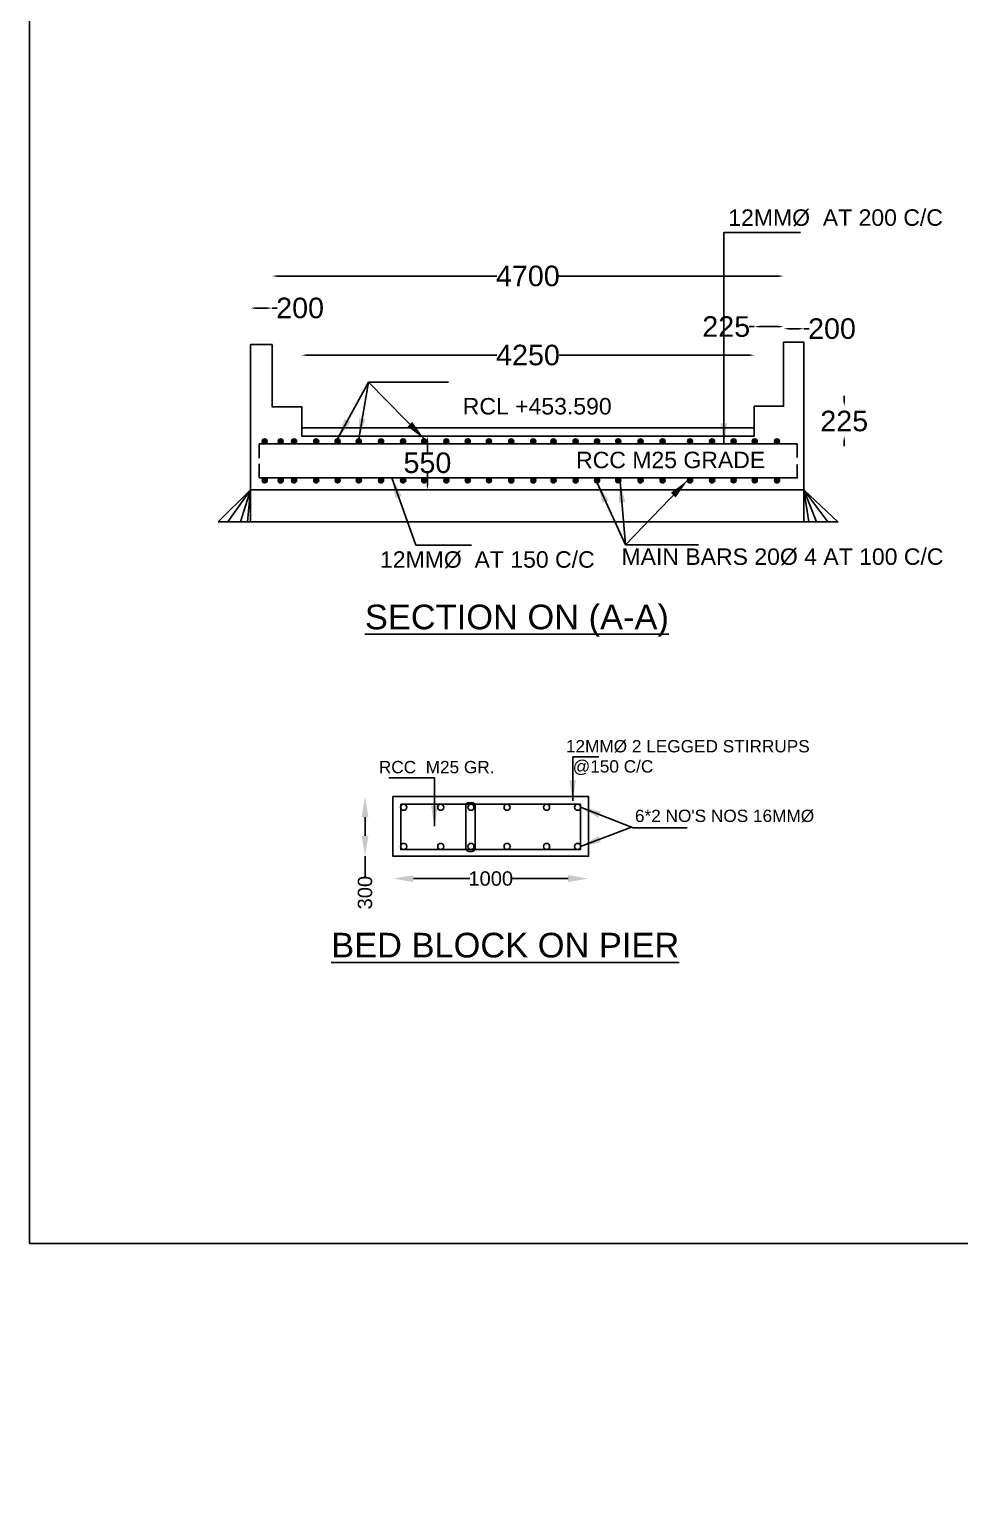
# Model space of a CAD drawing. Header units: millimetres. Extents: x 50754 to 63872, y -166310 to 12701.
# Drawn here: x 50754 to 55283, y 1513 to 8719 of the extents above; entities that cross this region are included whole.
import ezdxf

# ---------------------------------------------------------------- set-up
doc = ezdxf.new("R2010")
doc.units = ezdxf.units.MM
doc.header["$MEASUREMENT"] = 0
for name, color, linetype in [('DIMENSION', 7, 'Continuous'), ('DRAWING', 7, 'Continuous'), ('TEXT', 7, 'Continuous')]:
    doc.layers.add(name, color=color, linetype=linetype)
doc.styles.get("Standard").update_dxf_attribs({"font": 'arial.ttf'})
doc.dimstyles.new('ST100', dxfattribs={"dimtxt": 100, "dimasz": 25, "dimexe": 0, "dimexo": 300, "dimgap": 0.09, "dimtad": 0, "dimtih": 1, "dimtoh": 1, "dimdec": 0, "dimzin": 0, "dimdsep": 46, "dimtxsty": 'Standard', "dimcen": 0, "dimse1": 1, "dimse2": 1, "dimadec": 0, "dimazin": 0, "dimtfac": 1, "dimtdec": 0, "dimtofl": 0, "dimtmove": 0, "dimatfit": 3, "dimfxl": 2000, "dimtolj": 1, "dimtzin": 0, "dimarcsym": 0})
doc.dimstyles.get("Standard").update_dxf_attribs({"dimtxt": 70, "dimasz": 100, "dimexe": 0.18, "dimexo": 0.0625, "dimgap": 0.09, "dimtad": 0, "dimdec": 0, "dimzin": 0, "dimdsep": 46, "dimtxsty": 'Standard', "dimcen": 0.09, "dimse1": 1, "dimse2": 1, "dimadec": 0, "dimazin": 0, "dimtfac": 1, "dimtdec": 0, "dimtofl": 0, "dimtmove": 0, "dimatfit": 3, "dimfxl": 1, "dimtolj": 1, "dimtzin": 0, "dimarcsym": 0})

# ---------------------------------------------------------------- blocks, each defined once
blk = doc.blocks.new('*D3')
at = {"layer": 'Defpoints', "color": 0, "ltscale": 0.4, "transparency": 16777216}
for p in [(51935.1, 7363.2), (51829.8, 7185.4), (51935.1, 7185.4)]:
    blk.add_point(p, dxfattribs=at)
at = {"layer": 'DIMENSION', "color": 0, "lineweight": -2, "ltscale": 0.4, "transparency": 16777216}
for p, q in [((51854.8, 7363.2), (51910.1, 7363.2)), ((51935.1, 7363.2), (51960.1, 7363.2))]:
    blk.add_line(p, q, dxfattribs=at)
at = {"layer": 'DIMENSION', "color": 0, "ltscale": 0.4, "transparency": 16777216}
for points in [[(51854.8, 7367.3), (51854.8, 7359), (51829.8, 7363.2)], [(51910.1, 7367.3), (51910.1, 7359), (51935.1, 7363.2)]]:
    blk.add_solid(points, dxfattribs=at)
at = {"layer": 'DIMENSION', "color": 0, "ltscale": 0.4, "transparency": 16777216, "insert": (52071.3, 7363.2), "char_height": 100, "attachment_point": 5}
blk.add_mtext('\\A1;200', dxfattribs=at)
blk = doc.blocks.new('*D4')
at = {"layer": 'Defpoints', "color": 0, "ltscale": 0.4, "transparency": 16777216}
for p in [(54283.6, 7133.9), (52079.1, 6882.7), (54283.6, 6885.1)]:
    blk.add_point(p, dxfattribs=at)
at = {"layer": 'DIMENSION', "color": 0, "lineweight": -2, "ltscale": 0.4, "transparency": 16777216}
for p, q in [((52104.1, 7133.9), (53030.1, 7133.9)), ((54258.6, 7133.9), (53332.6, 7133.9))]:
    blk.add_line(p, q, dxfattribs=at)
at = {"layer": 'DIMENSION', "color": 0, "ltscale": 0.4, "transparency": 16777216}
for points in [[(52104.1, 7138.1), (52104.1, 7129.7), (52079.1, 7133.9)], [(54258.6, 7138.1), (54258.6, 7129.7), (54283.6, 7133.9)]]:
    blk.add_solid(points, dxfattribs=at)
at = {"layer": 'DIMENSION', "color": 0, "ltscale": 0.4, "transparency": 16777216, "insert": (53181.3, 7133.9), "char_height": 100, "attachment_point": 5}
blk.add_mtext('\\A1;4250', dxfattribs=at)
blk = doc.blocks.new('*D5')
at = {"layer": 'Defpoints', "color": 0, "ltscale": 0.4, "transparency": 16777216}
for p in [(54426, 7519.1), (51935.1, 7185.4), (54426, -166309.7)]:
    blk.add_point(p, dxfattribs=at)
at = {"layer": 'DIMENSION', "color": 0, "lineweight": -2, "ltscale": 0.4, "transparency": 16777216}
for p, q in [((51960.1, 7519.1), (53029.3, 7519.1)), ((54401, 7519.1), (53331.8, 7519.1))]:
    blk.add_line(p, q, dxfattribs=at)
at = {"layer": 'DIMENSION', "color": 0, "ltscale": 0.4, "transparency": 16777216}
for points in [[(51960.1, 7523.3), (51960.1, 7514.9), (51935.1, 7519.1)], [(54401, 7523.3), (54401, 7514.9), (54426, 7519.1)]]:
    blk.add_solid(points, dxfattribs=at)
at = {"layer": 'DIMENSION', "color": 0, "ltscale": 0.4, "transparency": 16777216, "insert": (53180.5, 7519.1), "char_height": 100, "attachment_point": 5}
blk.add_mtext('\\A1;4700', dxfattribs=at)
blk = doc.blocks.new('*D6')
at = {"layer": 'Defpoints', "color": 0, "ltscale": 0.4, "transparency": 16777216}
for p in [(54283.6, 7272.6), (54426, 7141.1), (54283.6, 7133.9)]:
    blk.add_point(p, dxfattribs=at)
at = {"layer": 'DIMENSION', "color": 0, "lineweight": -2, "ltscale": 0.4, "transparency": 16777216}
for p, q in [((54283.6, 7272.6), (54258.6, 7272.6)), ((54401, 7272.6), (54308.6, 7272.6))]:
    blk.add_line(p, q, dxfattribs=at)
at = {"layer": 'DIMENSION', "color": 0, "ltscale": 0.4, "transparency": 16777216}
for points in [[(54308.6, 7276.8), (54308.6, 7268.4), (54283.6, 7272.6)], [(54401, 7276.8), (54401, 7268.4), (54426, 7272.6)]]:
    blk.add_solid(points, dxfattribs=at)
at = {"layer": 'DIMENSION', "color": 0, "ltscale": 0.4, "transparency": 16777216, "insert": (54146.8, 7272.6), "char_height": 100, "attachment_point": 5}
blk.add_mtext('\\A1;225', dxfattribs=at)
blk = doc.blocks.new('*D7')
at = {"layer": 'Defpoints', "color": 0, "ltscale": 0.4, "transparency": 16777216}
for p in [(54525.6, 7262.6), (54426, 7196.9), (54525.6, 7196.9)]:
    blk.add_point(p, dxfattribs=at)
at = {"layer": 'DIMENSION', "color": 0, "lineweight": -2, "ltscale": 0.4, "transparency": 16777216}
for p, q in [((54451, 7262.6), (54500.6, 7262.6)), ((54525.6, 7262.6), (54550.6, 7262.6))]:
    blk.add_line(p, q, dxfattribs=at)
at = {"layer": 'DIMENSION', "color": 0, "ltscale": 0.4, "transparency": 16777216}
for points in [[(54451, 7266.7), (54451, 7258.4), (54426, 7262.6)], [(54500.6, 7266.7), (54500.6, 7258.4), (54525.6, 7262.6)]]:
    blk.add_solid(points, dxfattribs=at)
at = {"layer": 'DIMENSION', "color": 0, "ltscale": 0.4, "transparency": 16777216, "insert": (54661.9, 7262.6), "char_height": 100, "attachment_point": 5}
blk.add_mtext('\\A1;200', dxfattribs=at)
blk = doc.blocks.new('*D2')
at = {"layer": 'Defpoints', "color": 0, "ltscale": 0.4, "transparency": 16777216}
for p in [(54283.6, 6885.1), (54283.6, 6740.1), (54721.6, 6740.1)]:
    blk.add_point(p, dxfattribs=at)
at = {"layer": 'DIMENSION', "color": 0, "lineweight": -2, "ltscale": 0.4, "transparency": 16777216}
for p, q in [((54721.6, 6910.1), (54721.6, 6935.1)), ((54721.6, 6715.1), (54721.6, 6690.1))]:
    blk.add_line(p, q, dxfattribs=at)
at = {"layer": 'DIMENSION', "color": 0, "ltscale": 0.4, "transparency": 16777216}
for points in [[(54717.4, 6910.1), (54725.7, 6910.1), (54721.6, 6885.1)], [(54717.4, 6715.1), (54725.7, 6715.1), (54721.6, 6740.1)]]:
    blk.add_solid(points, dxfattribs=at)
at = {"layer": 'DIMENSION', "color": 0, "ltscale": 0.4, "transparency": 16777216, "insert": (54721.6, 6812.6), "char_height": 100, "attachment_point": 5}
blk.add_mtext('\\A1;225', dxfattribs=at)
blk = doc.blocks.new('*D8')
at = {"layer": 'Defpoints', "color": 0, "ltscale": 0.4, "transparency": 16777216}
for p in [(52691.4, 6740.1), (52691.4, 6478.3), (52691.4, 6478.3)]:
    blk.add_point(p, dxfattribs=at)
at = {"layer": 'DIMENSION', "color": 0, "lineweight": -2, "ltscale": 0.4, "transparency": 16777216}
for p, q in [((52691.4, 6715.1), (52691.4, 6660.4)), ((52691.4, 6503.3), (52691.4, 6558.1))]:
    blk.add_line(p, q, dxfattribs=at)
at = {"layer": 'DIMENSION', "color": 0, "ltscale": 0.4, "transparency": 16777216}
for points in [[(52687.3, 6715.1), (52695.6, 6715.1), (52691.4, 6740.1)], [(52687.3, 6503.3), (52695.6, 6503.3), (52691.4, 6478.3)]]:
    blk.add_solid(points, dxfattribs=at)
at = {"layer": 'DIMENSION', "color": 0, "ltscale": 0.4, "transparency": 16777216, "insert": (52691.4, 6609.2), "char_height": 100, "attachment_point": 5}
blk.add_mtext('\\A1;550', dxfattribs=at)
blk = doc.blocks.new('*D21')
at = {"layer": 'Defpoints', "color": 0, "transparency": 16777216}
for p in [(52523.1, 4983.9), (52387.7, 4693.6), (52523.1, 4693.6)]:
    blk.add_point(p, dxfattribs=at)
at = {"layer": 'TEXT', "color": 0, "lineweight": -2, "transparency": 16777216}
for p, q in [((52387.7, 4883.9), (52387.7, 4793.6)), ((52387.7, 4693.6), (52387.7, 4593.6))]:
    blk.add_line(p, q, dxfattribs=at)
at = {"layer": 'TEXT', "color": 0, "transparency": 16777216}
for points in [[(52371, 4883.9), (52404.3, 4883.9), (52387.7, 4983.9)], [(52371, 4793.6), (52404.3, 4793.6), (52387.7, 4693.6)]]:
    blk.add_solid(points, dxfattribs=at)
at = {"layer": 'TEXT', "color": 0, "transparency": 16777216, "insert": (52387.7, 4516.3), "char_height": 70, "attachment_point": 5, "rotation": 90}
blk.add_mtext('\\A1;300', dxfattribs=at)
blk = doc.blocks.new('*D22')
at = {"layer": 'Defpoints', "color": 0, "transparency": 16777216}
for p in [(52523.1, 4693.6), (53476.7, 4693.6), (53476.7, 4584.7)]:
    blk.add_point(p, dxfattribs=at)
at = {"layer": 'TEXT', "color": 0, "lineweight": -2, "transparency": 16777216}
for p, q in [((52623.1, 4584.7), (52898.7, 4584.7)), ((53376.7, 4584.7), (53101.1, 4584.7))]:
    blk.add_line(p, q, dxfattribs=at)
at = {"layer": 'TEXT', "color": 0, "transparency": 16777216}
for points in [[(52623.1, 4601.4), (52623.1, 4568.1), (52523.1, 4584.7)], [(53376.7, 4601.4), (53376.7, 4568.1), (53476.7, 4584.7)]]:
    blk.add_solid(points, dxfattribs=at)
at = {"layer": 'TEXT', "color": 0, "transparency": 16777216, "insert": (52999.9, 4584.7), "char_height": 70, "attachment_point": 5}
blk.add_mtext('\\A1;1000', dxfattribs=at)

msp = doc.modelspace()

# ---------------------------------------------------------------- hatches: boundary and pattern name
at = {"layer": 'DRAWING'}
h = msp.add_hatch(dxfattribs=at)
h.set_pattern_fill('ANSI31', color=256, style=0)
h.paths.add_polyline_path([(51911, 6713.8, 1), (51886.6, 6713.8, 0.385798), (51897.6, 6701.6), (51900, 6701.6, 0.385798)])
h = msp.add_hatch(dxfattribs=at)
h.set_pattern_fill('ANSI31', color=256, style=0)
h.set_pattern_definition([(45, (77.87034, 0.05861), (-0.08838834765, 0.08838834765), [])])
h.paths.add_polyline_path([(51988.9, 6713.8, 1), (51964.5, 6713.8, 0.385798), (51975.5, 6701.7), (51977.9, 6701.7, 0.385798)])
h = msp.add_hatch(dxfattribs=at)
h.set_pattern_fill('ANSI31', color=256, style=0)
h.set_pattern_definition([(45, (142.96564, 0.05861), (-0.08838834765, 0.08838834765), [])])
h.paths.add_polyline_path([(52054, 6713.8, 1), (52029.6, 6713.8, 0.385798), (52040.6, 6701.7), (52043, 6701.7, 0.385798)])
h = msp.add_hatch(dxfattribs=at)
h.set_pattern_fill('ANSI31', color=256, style=0)
h.set_pattern_definition([(45, (250.77077, 0.05861), (-0.08838834765, 0.08838834765), [])])
h.paths.add_polyline_path([(52161.8, 6713.8, 1), (52137.4, 6713.8, 0.385798), (52148.4, 6701.7), (52150.8, 6701.7, 0.385798)])
h = msp.add_hatch(dxfattribs=at)
h.set_pattern_fill('ANSI31', color=256, style=0)
h.set_pattern_definition([(45, (355.22127, 0), (-0.08838834765, 0.08838834765), [])])
h.paths.add_polyline_path([(52266.3, 6713.8, 1), (52241.8, 6713.8, 0.385798), (52252.8, 6701.6), (52255.2, 6701.6, 0.385798)])
h = msp.add_hatch(dxfattribs=at)
h.set_pattern_fill('ANSI31', color=256, style=0)
h.set_pattern_definition([(45, (458.43134, 0), (-0.08838834765, 0.08838834765), [])])
h.paths.add_polyline_path([(52369.5, 6713.8, 1), (52345, 6713.8, 0.385798), (52356.1, 6701.6), (52358.4, 6701.6, 0.385798)])
h = msp.add_hatch(dxfattribs=at)
h.set_pattern_fill('ANSI31', color=256, style=0)
h.set_pattern_definition([(45, (566.8255, 0.05861), (-0.08838834765, 0.08838834765), [])])
h.paths.add_polyline_path([(52477.9, 6713.8, 1), (52453.4, 6713.8, 0.385798), (52464.4, 6701.7), (52466.8, 6701.7, 0.385798)])
h = msp.add_hatch(dxfattribs=at)
h.set_pattern_fill('ANSI31', color=256, style=0)
h.set_pattern_definition([(45, (674.30076, 0.05861), (-0.08838834765, 0.08838834765), [])])
h.paths.add_polyline_path([(52585.3, 6713.8, 1), (52560.9, 6713.8, 0.385798), (52571.9, 6701.7), (52574.3, 6701.7, 0.385798)])
h = msp.add_hatch(dxfattribs=at)
h.set_pattern_fill('ANSI31', color=256, style=0)
h.set_pattern_definition([(45, (776.87784, 0.05861), (-0.08838834765, 0.08838834765), [])])
h.paths.add_polyline_path([(52687.9, 6713.8, 1), (52663.5, 6713.8, 0.385798), (52674.5, 6701.7), (52676.9, 6701.7, 0.385798)])
h = msp.add_hatch(dxfattribs=at)
h.set_pattern_fill('ANSI31', color=256, style=0)
h.set_pattern_definition([(45, (884.68296, 0.05861), (-0.08838834765, 0.08838834765), [])])
h.paths.add_polyline_path([(52795.7, 6713.8, 1), (52771.3, 6713.8, 0.385798), (52782.3, 6701.7), (52784.7, 6701.7, 0.385798)])
h = msp.add_hatch(dxfattribs=at)
h.set_pattern_fill('ANSI31', color=256, style=0)
h.set_pattern_definition([(45, (989.13347, 0), (-0.08838834765, 0.08838834765), [])])
h.paths.add_polyline_path([(52900.2, 6713.8, 1), (52875.7, 6713.8, 0.385798), (52886.8, 6701.6), (52889.1, 6701.6, 0.385798)])
h = msp.add_hatch(dxfattribs=at)
h.set_pattern_fill('ANSI31', color=256, style=0)
h.set_pattern_definition([(45, (1092.34354, 0), (-0.08838834765, 0.08838834765), [])])
h.paths.add_polyline_path([(53003.4, 6713.8, 1), (52978.9, 6713.8, 0.385798), (52990, 6701.6), (52992.4, 6701.6, 0.385798)])
h = msp.add_hatch(dxfattribs=at)
h.set_pattern_fill('ANSI31', color=256, style=0)
h.set_pattern_definition([(45, (1200.7377, 0.05861), (-0.08838834765, 0.08838834765), [])])
h.paths.add_polyline_path([(53111.8, 6713.8, 1), (53087.3, 6713.8, 0.385798), (53098.4, 6701.7), (53100.7, 6701.7, 0.385798)])
h = msp.add_hatch(dxfattribs=at)
h.set_pattern_fill('ANSI31', color=256, style=0)
h.set_pattern_definition([(45, (1308.21296, 0.05861), (-0.08838834765, 0.08838834765), [])])
h.paths.add_polyline_path([(53219.2, 6713.8, 1), (53194.8, 6713.8, 0.385798), (53205.8, 6701.7), (53208.2, 6701.7, 0.385798)])
h = msp.add_hatch(dxfattribs=at)
h.set_pattern_fill('ANSI31', color=256, style=0)
h.set_pattern_definition([(45, (1406.63718, 0.05861), (-0.08838834765, 0.08838834765), [])])
h.paths.add_polyline_path([(53317.7, 6713.8, 1), (53293.2, 6713.8, 0.385798), (53304.3, 6701.7), (53306.6, 6701.7, 0.385798)])
h = msp.add_hatch(dxfattribs=at)
h.set_pattern_fill('ANSI31', color=256, style=0)
h.set_pattern_definition([(45, (1514.44231, 0.05861), (-0.08838834765, 0.08838834765), [])])
h.paths.add_polyline_path([(53425.5, 6713.8, 1), (53401, 6713.8, 0.385798), (53412.1, 6701.7), (53414.5, 6701.7, 0.385798)])
h = msp.add_hatch(dxfattribs=at)
h.set_pattern_fill('ANSI31', color=256, style=0)
h.set_pattern_definition([(45, (1618.89281, 0), (-0.08838834765, 0.08838834765), [])])
h.paths.add_polyline_path([(53529.9, 6713.8, 1), (53505.5, 6713.8, 0.385798), (53516.5, 6701.6), (53518.9, 6701.6, 0.385798)])
h = msp.add_hatch(dxfattribs=at)
h.set_pattern_fill('ANSI31', color=256, style=0)
h.set_pattern_definition([(45, (1722.10288, 0), (-0.08838834765, 0.08838834765), [])])
h.paths.add_polyline_path([(53633.1, 6713.8, 1), (53608.7, 6713.8, 0.385798), (53619.7, 6701.6), (53622.1, 6701.6, 0.385798)])
h = msp.add_hatch(dxfattribs=at)
h.set_pattern_fill('ANSI31', color=256, style=0)
h.set_pattern_definition([(45, (1830.49704, 0.05861), (-0.08838834765, 0.08838834765), [])])
h.paths.add_polyline_path([(53741.5, 6713.8, 1), (53717.1, 6713.8, 0.385798), (53728.1, 6701.7), (53730.5, 6701.7, 0.385798)])
h = msp.add_hatch(dxfattribs=at)
h.set_pattern_fill('ANSI31', color=256, style=0)
h.set_pattern_definition([(45, (1937.9723, 0.05861), (-0.08838834765, 0.08838834765), [])])
h.paths.add_polyline_path([(53849, 6713.8, 1), (53824.6, 6713.8, 0.385798), (53835.6, 6701.7), (53838, 6701.7, 0.385798)])
h = msp.add_hatch(dxfattribs=at)
h.set_pattern_fill('ANSI31', color=256, style=0)
h.set_pattern_definition([(45, (2071.50881, 0.05861), (-0.08838834765, 0.08838834765), [])])
h.paths.add_polyline_path([(53982.5, 6713.8, 1), (53958.1, 6713.8, 0.385798), (53969.1, 6701.7), (53971.5, 6701.7, 0.385798)])
h = msp.add_hatch(dxfattribs=at)
h.set_pattern_fill('ANSI31', color=256, style=0)
h.set_pattern_definition([(45, (2179.31394, 0.05861), (-0.08838834765, 0.08838834765), [])])
h.paths.add_polyline_path([(54090.3, 6713.8, 1), (54065.9, 6713.8, 0.385798), (54076.9, 6701.7), (54079.3, 6701.7, 0.385798)])
h = msp.add_hatch(dxfattribs=at)
h.set_pattern_fill('ANSI31', color=256, style=0)
h.set_pattern_definition([(45, (2283.76444, 0), (-0.08838834765, 0.08838834765), [])])
h.paths.add_polyline_path([(54194.8, 6713.8, 1), (54170.4, 6713.8, 0.385798), (54181.4, 6701.6), (54183.8, 6701.6, 0.385798)])
h = msp.add_hatch(dxfattribs=at)
h.set_pattern_fill('ANSI31', color=256, style=0)
h.set_pattern_definition([(45, (2386.97451, 0), (-0.08838834765, 0.08838834765), [])])
h.paths.add_polyline_path([(54298, 6713.8, 1), (54273.6, 6713.8, 0.385798), (54284.6, 6701.6), (54287, 6701.6, 0.385798)])
h = msp.add_hatch(dxfattribs=at)
h.set_pattern_fill('ANSI31', color=256, style=0)
h.set_pattern_definition([(45, (2495.36867, 0.05861), (-0.08838834765, 0.08838834765), [])])
h.paths.add_polyline_path([(54406.4, 6713.8, 1), (54382, 6713.8, 0.385798), (54393, 6701.7), (54395.4, 6701.7, 0.385798)])
h = msp.add_hatch(dxfattribs=at)
h.set_pattern_fill('ANSI31', color=256, style=0)
h.set_pattern_definition([(315, (0.14101, 13237.94621), (-0.08838834765, -0.08838834765), [])])
h.paths.add_polyline_path([(51897.8, 6536.4, 0.385798), (51886.7, 6524.2, 1), (51911.2, 6524.2, 0.385798), (51900.2, 6536.4)])
h = msp.add_hatch(dxfattribs=at)
h.set_pattern_fill('ANSI31', color=256, style=0)
h.set_pattern_definition([(315, (78.01135, 13237.8876), (-0.08838834765, -0.08838834765), [])])
h.paths.add_polyline_path([(51989, 6524.1, -1), (51964.6, 6524.1, -0.385798), (51975.6, 6536.3), (51978, 6536.3, -0.385798)])
h = msp.add_hatch(dxfattribs=at)
h.set_pattern_fill('ANSI31', color=256, style=0)
h.set_pattern_definition([(315, (143.10665, 13237.8876), (-0.08838834765, -0.08838834765), [])])
h.paths.add_polyline_path([(52054.1, 6524.1, -1), (52029.7, 6524.1, -0.385798), (52040.7, 6536.3), (52043.1, 6536.3, -0.385798)])
h = msp.add_hatch(dxfattribs=at)
h.set_pattern_fill('ANSI31', color=256, style=0)
h.set_pattern_definition([(315, (250.91178, 13237.8876), (-0.08838834765, -0.08838834765), [])])
h.paths.add_polyline_path([(52161.9, 6524.1, -1), (52137.5, 6524.1, -0.385798), (52148.5, 6536.3), (52150.9, 6536.3, -0.385798)])
h = msp.add_hatch(dxfattribs=at)
h.set_pattern_fill('ANSI31', color=256, style=0)
h.set_pattern_definition([(315, (355.36228, 13237.94621), (-0.08838834765, -0.08838834765), [])])
h.paths.add_polyline_path([(52266.4, 6524.2, -1), (52242, 6524.2, -0.385798), (52253, 6536.4), (52255.4, 6536.4, -0.385798)])
h = msp.add_hatch(dxfattribs=at)
h.set_pattern_fill('ANSI31', color=256, style=0)
h.set_pattern_definition([(315, (458.57235, 13237.94621), (-0.08838834765, -0.08838834765), [])])
h.paths.add_polyline_path([(52369.6, 6524.2, -1), (52345.2, 6524.2, -0.385798), (52356.2, 6536.4), (52358.6, 6536.4, -0.385798)])
h = msp.add_hatch(dxfattribs=at)
h.set_pattern_fill('ANSI31', color=256, style=0)
h.set_pattern_definition([(315, (566.96651, 13237.8876), (-0.08838834765, -0.08838834765), [])])
h.paths.add_polyline_path([(52478, 6524.1, -1), (52453.6, 6524.1, -0.385798), (52464.6, 6536.3), (52467, 6536.3, -0.385798)])
h = msp.add_hatch(dxfattribs=at)
h.set_pattern_fill('ANSI31', color=256, style=0)
h.set_pattern_definition([(315, (674.44177, 13237.8876), (-0.08838834765, -0.08838834765), [])])
h.paths.add_polyline_path([(52585.5, 6524.1, -1), (52561, 6524.1, -0.385798), (52572.1, 6536.3), (52574.5, 6536.3, -0.385798)])
h = msp.add_hatch(dxfattribs=at)
h.set_pattern_fill('ANSI31', color=256, style=0)
h.set_pattern_definition([(315, (777.01885, 13237.8876), (-0.08838834765, -0.08838834765), [])])
h.paths.add_polyline_path([(52688.1, 6524.1, -1), (52663.6, 6524.1, -0.385798), (52674.6, 6536.3), (52677, 6536.3, -0.385798)])
h = msp.add_hatch(dxfattribs=at)
h.set_pattern_fill('ANSI31', color=256, style=0)
h.set_pattern_definition([(315, (884.82397, 13237.8876), (-0.08838834765, -0.08838834765), [])])
h.paths.add_polyline_path([(52795.9, 6524.1, -1), (52771.4, 6524.1, -0.385798), (52782.4, 6536.3), (52784.8, 6536.3, -0.385798)])
h = msp.add_hatch(dxfattribs=at)
h.set_pattern_fill('ANSI31', color=256, style=0)
h.set_pattern_definition([(315, (989.27448, 13237.94621), (-0.08838834765, -0.08838834765), [])])
h.paths.add_polyline_path([(52900.3, 6524.2, -1), (52875.9, 6524.2, -0.385798), (52886.9, 6536.4), (52889.3, 6536.4, -0.385798)])
h = msp.add_hatch(dxfattribs=at)
h.set_pattern_fill('ANSI31', color=256, style=0)
h.set_pattern_definition([(315, (1092.48455, 13237.94621), (-0.08838834765, -0.08838834765), [])])
h.paths.add_polyline_path([(53003.5, 6524.2, -1), (52979.1, 6524.2, -0.385798), (52990.1, 6536.4), (52992.5, 6536.4, -0.385798)])
h = msp.add_hatch(dxfattribs=at)
h.set_pattern_fill('ANSI31', color=256, style=0)
h.set_pattern_definition([(315, (1200.8787, 13237.8876), (-0.08838834765, -0.08838834765), [])])
h.paths.add_polyline_path([(53111.9, 6524.1, -1), (53087.5, 6524.1, -0.385798), (53098.5, 6536.3), (53100.9, 6536.3, -0.385798)])
h = msp.add_hatch(dxfattribs=at)
h.set_pattern_fill('ANSI31', color=256, style=0)
h.set_pattern_definition([(315, (1308.35397, 13237.8876), (-0.08838834765, -0.08838834765), [])])
h.paths.add_polyline_path([(53219.4, 6524.1, -1), (53194.9, 6524.1, -0.385798), (53206, 6536.3), (53208.4, 6536.3, -0.385798)])
h = msp.add_hatch(dxfattribs=at)
h.set_pattern_fill('ANSI31', color=256, style=0)
h.set_pattern_definition([(315, (1406.77819, 13237.8876), (-0.08838834765, -0.08838834765), [])])
h.paths.add_polyline_path([(53317.8, 6524.1, -1), (53293.4, 6524.1, -0.385798), (53304.4, 6536.3), (53306.8, 6536.3, -0.385798)])
h = msp.add_hatch(dxfattribs=at)
h.set_pattern_fill('ANSI31', color=256, style=0)
h.set_pattern_definition([(315, (1514.58332, 13237.8876), (-0.08838834765, -0.08838834765), [])])
h.paths.add_polyline_path([(53425.6, 6524.1, -1), (53401.2, 6524.1, -0.385798), (53412.2, 6536.3), (53414.6, 6536.3, -0.385798)])
h = msp.add_hatch(dxfattribs=at)
h.set_pattern_fill('ANSI31', color=256, style=0)
h.set_pattern_definition([(315, (1619.03382, 13237.94621), (-0.08838834765, -0.08838834765), [])])
h.paths.add_polyline_path([(53530.1, 6524.2, -1), (53505.6, 6524.2, -0.385798), (53516.7, 6536.4), (53519, 6536.4, -0.385798)])
h = msp.add_hatch(dxfattribs=at)
h.set_pattern_fill('ANSI31', color=256, style=0)
h.set_pattern_definition([(315, (1722.2439, 13237.94621), (-0.08838834765, -0.08838834765), [])])
h.paths.add_polyline_path([(53633.3, 6524.2, -1), (53608.8, 6524.2, -0.385798), (53619.9, 6536.4), (53622.3, 6536.4, -0.385798)])
h = msp.add_hatch(dxfattribs=at)
h.set_pattern_fill('ANSI31', color=256, style=0)
h.set_pattern_definition([(315, (1830.63805, 13237.8876), (-0.08838834765, -0.08838834765), [])])
h.paths.add_polyline_path([(53741.7, 6524.1, -1), (53717.2, 6524.1, -0.385798), (53728.3, 6536.3), (53730.6, 6536.3, -0.385798)])
h = msp.add_hatch(dxfattribs=at)
h.set_pattern_fill('ANSI31', color=256, style=0)
h.set_pattern_definition([(315, (1938.11331, 13237.8876), (-0.08838834765, -0.08838834765), [])])
h.paths.add_polyline_path([(53849.1, 6524.1, -1), (53824.7, 6524.1, -0.385798), (53835.7, 6536.3), (53838.1, 6536.3, -0.385798)])
h = msp.add_hatch(dxfattribs=at)
h.set_pattern_fill('ANSI31', color=256, style=0)
h.set_pattern_definition([(315, (2071.64982, 13237.8876), (-0.08838834765, -0.08838834765), [])])
h.paths.add_polyline_path([(53982.7, 6524.1, -1), (53958.2, 6524.1, -0.385798), (53969.3, 6536.3), (53971.7, 6536.3, -0.385798)])
h = msp.add_hatch(dxfattribs=at)
h.set_pattern_fill('ANSI31', color=256, style=0)
h.set_pattern_definition([(315, (2179.45495, 13237.8876), (-0.08838834765, -0.08838834765), [])])
h.paths.add_polyline_path([(54090.5, 6524.1, -1), (54066.1, 6524.1, -0.385798), (54077.1, 6536.3), (54079.5, 6536.3, -0.385798)])
h = msp.add_hatch(dxfattribs=at)
h.set_pattern_fill('ANSI31', color=256, style=0)
h.set_pattern_definition([(315, (2283.90545, 13237.94621), (-0.08838834765, -0.08838834765), [])])
h.paths.add_polyline_path([(54194.9, 6524.2, -1), (54170.5, 6524.2, -0.385798), (54181.5, 6536.4), (54183.9, 6536.4, -0.385798)])
h = msp.add_hatch(dxfattribs=at)
h.set_pattern_fill('ANSI31', color=256, style=0)
h.set_pattern_definition([(315, (2387.11553, 13237.94621), (-0.08838834765, -0.08838834765), [])])
h.paths.add_polyline_path([(54298.1, 6524.2, -1), (54273.7, 6524.2, -0.385798), (54284.7, 6536.4), (54287.1, 6536.4, -0.385798)])
h = msp.add_hatch(dxfattribs=at)
h.set_pattern_fill('ANSI31', color=256, style=0)
h.set_pattern_definition([(315, (2495.50968, 13237.8876), (-0.08838834765, -0.08838834765), [])])
h.paths.add_polyline_path([(54406.5, 6524.1, -1), (54382.1, 6524.1, -0.385798), (54393.1, 6536.3), (54395.5, 6536.3, -0.385798)])

# ---------------------------------------------------------------- linework, layer by layer
for points in [[(63870.3, 2808), (50753.8, 2808), (50753.8, 12701), (63870.3, 12701)], [(52523.1, 4983.9), (53476.7, 4983.9), (53476.7, 4693.6), (52523.1, 4693.6)], [(52561.7, 4946.9), (53436.6, 4946.9), (53436.6, 4726.2), (52561.7, 4726.2)], [(52877.9, 4946.9), (52923.6, 4946.9), (52923.6, 4726.2), (52877.9, 4726.2)]]:
    msp.add_lwpolyline(points, close=True, dxfattribs=at)
at = {"layer": 'DRAWING', "ltscale": 0.4}
for points in [[(54525.6, 6478.3), (54525.6, 7196.9), (54426, 7196.9), (54426, 6885.1), (54283.6, 6885.1), (54283.6, 6740.1), (52079.1, 6740.1), (52079.1, 6882.7), (51935.1, 6882.7), (51935.1, 7185.4), (51829.8, 7185.4), (51829.8, 6478.3)], [(52079.1, 6780.7), (54283.6, 6780.7)], [(51672.9, 6321.5), (51829.8, 6478.3)], [(51720.1, 6321.5), (51829.8, 6478.3)], [(51780.3, 6321.5), (51829.8, 6478.3)], [(51815.2, 6321.5), (51829.8, 6478.3)], [(54525.6, 6321.5), (54690.5, 6321.5), (54525.6, 6478.3)], [(54525.6, 6478.3), (54642.3, 6321.5)], [(54525.6, 6478.3), (54586.3, 6321.5)], [(54525.6, 6478.3), (54549.2, 6321.5)]]:
    msp.add_lwpolyline(points, dxfattribs=at)
at = {"layer": 'DRAWING'}
for points in [[(51872.1, 6632.6), (51872.1, 6701.6), (54492.3, 6701.6), (54492.3, 6636)], [(51872.3, 6605.4), (51872.3, 6536.4), (54492.4, 6536.4), (54492.4, 6602)], [(51829.8, 6321.5), (51672.9, 6321.5)]]:
    msp.add_lwpolyline(points, dxfattribs=at)
at = {"layer": 'DRAWING', "ltscale": 0.4}
msp.add_lwpolyline([(51829.8, 6321.5), (54525.6, 6321.5), (54525.6, 6478.3), (51829.8, 6478.3)], close=True, dxfattribs=at)
at = {"layer": 'DRAWING'}
for centre, radius in [((51898.8, 6713.8), 12.2), ((51976.7, 6713.8), 12.2), ((52041.8, 6713.8), 12.2), ((52149.6, 6713.8), 12.2), ((52254, 6713.8), 12.2), ((52357.2, 6713.8), 12.2), ((52465.6, 6713.8), 12.2), ((52573.1, 6713.8), 12.2), ((52675.7, 6713.8), 12.2), ((52783.5, 6713.8), 12.2), ((52887.9, 6713.8), 12.2), ((52991.2, 6713.8), 12.2), ((53099.6, 6713.8), 12.2), ((53207, 6713.8), 12.2), ((53305.5, 6713.8), 12.2), ((53413.3, 6713.8), 12.2), ((53517.7, 6713.8), 12.2), ((53620.9, 6713.8), 12.2), ((53729.3, 6713.8), 12.2), ((53836.8, 6713.8), 12.2), ((53970.3, 6713.8), 12.2), ((54078.1, 6713.8), 12.2), ((54182.6, 6713.8), 12.2), ((54285.8, 6713.8), 12.2), ((54394.2, 6713.8), 12.2), ((51899, 6524.2), 12.2), ((51976.8, 6524.1), 12.2), ((52041.9, 6524.1), 12.2), ((52149.7, 6524.1), 12.2), ((52254.2, 6524.2), 12.2), ((52357.4, 6524.2), 12.2), ((52465.8, 6524.1), 12.2), ((52573.3, 6524.1), 12.2), ((52675.8, 6524.1), 12.2), ((52783.6, 6524.1), 12.2), ((52888.1, 6524.2), 12.2), ((52991.3, 6524.2), 12.2), ((53099.7, 6524.1), 12.2), ((53207.2, 6524.1), 12.2), ((53305.6, 6524.1), 12.2), ((53413.4, 6524.1), 12.2), ((53517.8, 6524.2), 12.2), ((53621.1, 6524.2), 12.2), ((53729.5, 6524.1), 12.2), ((53836.9, 6524.1), 12.2), ((53970.5, 6524.1), 12.2), ((54078.3, 6524.1), 12.2), ((54182.7, 6524.2), 12.2), ((54285.9, 6524.2), 12.2), ((54394.3, 6524.1), 12.2), ((52575.9, 4932.2), 15), ((52756.4, 4932.2), 15), ((52903.2, 4932.2), 15), ((53079.5, 4932.2), 15), ((53271.6, 4932.2), 15), ((53422.5, 4932.2), 15), ((52575.9, 4741.1), 15), ((52756.4, 4741.1), 15), ((52903.2, 4741.1), 15), ((53079.5, 4741.1), 15), ((53271.6, 4741.1), 15), ((53422.5, 4741.1), 15)]:
    msp.add_circle(centre, radius, dxfattribs=at)
for centre, radius, start, end in [((52900.7, 4919), 36.1, 50.69391, 129.30609), ((52900.7, 4747), 30.9, 222.3367, 317.6633)]:
    msp.add_arc(centre, radius, start, end, dxfattribs=at)

# ---------------------------------------------------------------- texts
at = {"layer": 'DRAWING', "color": 7}
for s, p in [('12MMØ  AT 200 C/C ', (54156.8, 7763.6)), ('RCL +453.590', (52863.6, 6844.9)), (' RCC M25 GRADE', (53384.5, 6583.3)), ('12MMØ  AT 150 C/C ', (52460.5, 6098.5)), ('MAIN BARS 20Ø 4 AT 100 C/C ', (53636.7, 6112.3))]:
    msp.add_text(s, height=80.162, rotation=0.01749, dxfattribs=at).set_placement(p)
at = {"layer": 'TEXT'}
for s, height, p in [('%%USECTION ON (A-A)', 120, (52387, 5798.9)), ('12MMØ 2 LEGGED STIRRUPS', 60, (53365.9, 5199.5)), ('RCC  M25 GR.', 60, (52454.8, 5097.7)), ('@150 C/C', 60, (53399.3, 5101.1)), ("6*2 NO'S NOS 16MMØ", 60, (53702.2, 4860.4)), ('%%UBED BLOCK ON PIER', 120, (52222.7, 4200.7))]:
    msp.add_text(s, height=height, dxfattribs=at).set_placement(p)

# ---------------------------------------------------------------- dimensions: what is measured, and where the dimension line sits
at = {"layer": 'DIMENSION', "ltscale": 0.4}
for base, p1, p2, text, picture, middle in [((54426, 7519.1), (51935.1, 7185.4), (54426, -166309.7), '4700', '*D5', (53180.5, 7519.1)), ((51935.1, 7363.2), (51829.8, 7185.4), (51935.1, 7185.4), '200', '*D3', (52071.3, 7363.2)), ((54283.6, 7272.6), (54426, 7141.1), (54283.6, 7133.9), '225', '*D6', (54146.8, 7272.6)), ((54525.6, 7262.6), (54426, 7196.9), (54525.6, 7196.9), '200', '*D7', (54661.9, 7262.6)), ((54283.6, 7133.9), (52079.1, 6882.7), (54283.6, 6885.1), '4250', '*D4', (53181.3, 7133.9))]:
    dim = msp.add_linear_dim(base=base, p1=p1, p2=p2, text=text, dimstyle='ST100', dxfattribs=at)
    dim.commit()
    dim.dimension.update_dxf_attribs({"geometry": picture, "text_midpoint": middle})
for base, p1, p2, text, picture, middle in [((54721.6, 6740.1), (54283.6, 6885.1), (54283.6, 6740.1), '225', '*D2', (54721.6, 6812.6)), ((52691.4, 6478.3), (52691.4, 6740.1), (52691.4, 6478.3), '550', '*D8', (52691.4, 6609.2))]:
    dim = msp.add_linear_dim(base=base, p1=p1, p2=p2, angle=90, text=text, dimstyle='ST100', dxfattribs=at)
    dim.commit()
    dim.dimension.update_dxf_attribs({"geometry": picture, "text_midpoint": middle})
at = {"layer": 'TEXT'}
dim = msp.add_linear_dim(base=(52387.7, 4693.6), p1=(52523.1, 4983.9), p2=(52523.1, 4693.6), angle=90, text='300', dimstyle='Standard', dxfattribs=at)
dim.commit()
dim.dimension.update_dxf_attribs({"geometry": '*D21', "text_midpoint": (52387.7, 4516.3)})
dim = msp.add_linear_dim(base=(53476.7, 4584.7), p1=(52523.1, 4693.6), p2=(53476.7, 4693.6), text='1000', dimstyle='Standard', dxfattribs=at)
dim.commit()
dim.dimension.update_dxf_attribs({"geometry": '*D22', "text_midpoint": (52999.9, 4584.7)})

# ---------------------------------------------------------------- leaders
at = {"layer": 'DRAWING'}
for points in [[(54135.2, 6701.6), (54135.2, 7730.9), (54508.8, 7730.9)], [(52254, 6726), (52405.2, 7002.5)], [(52357.2, 6726), (52405.2, 7002.5)], [(52675.7, 6726), (52405.2, 7002.5), (52794.7, 7002.5)], [(52518.2, 6536.4), (52634.9, 6207.9), (52905.9, 6207.9)], [(53517.8, 6512), (53656.5, 6210.8), (54011.3, 6210.8)], [(53630.6, 6516.5), (53656.5, 6210.8)], [(53958.2, 6524.1), (53656.5, 6210.8)], [(53399, 4963.6), (53399, 5177), (53526.3, 5177)], [(52725.2, 4840.5), (52725.2, 5074.9), (52504.2, 5074.9)], [(53437.4, 4932.2), (53692.8, 4832.2), (53956.3, 4832.2)], [(53437.4, 4741.1), (53684.7, 4835.4)]]:
    msp.add_leader(points, dimstyle='Standard', override={"dimgap": 0.09, "dimtad": 0}, dxfattribs=at)

doc.saveas('drawing.dxf')
